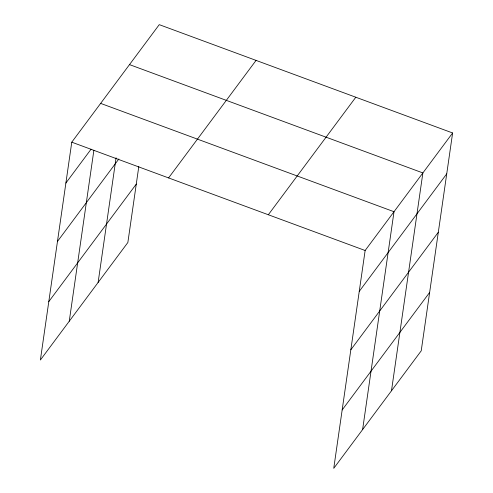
<?xml version="1.0" encoding="UTF-8"?>
<svg xmlns="http://www.w3.org/2000/svg" width="493" height="493" viewBox="0 0 493 493"><rect width="100%" height="100%" fill="white"/><g stroke="black" fill="none" stroke-linecap="round" stroke-linejoin="round"><path stroke-width="0.74" d="M452.623 132.974L365.14 250.499L333.749 468.35L421.225 350.825L452.623 132.974L159.251 24.65L71.775 142.175L40.377 360.026L127.86 242.501L138.798 166.579M69.248 321.239L93.873 150.334M98.119 282.458L116.077 157.815M362.614 429.569L394.012 211.719L100.64 103.388M391.485 390.783L422.877 172.932L129.511 64.608M65.883 183.045L91.082 149.188M57.465 241.447L118.862 158.968M48.795 301.624L136.278 184.099M168.581 177.924L256.064 60.399M268.328 214.751L355.81 97.232M359.249 291.375L446.732 173.85M350.837 349.777L438.314 232.252M342.167 409.948L429.643 292.423M71.775 142.175L365.14 250.499"/></g></svg>
